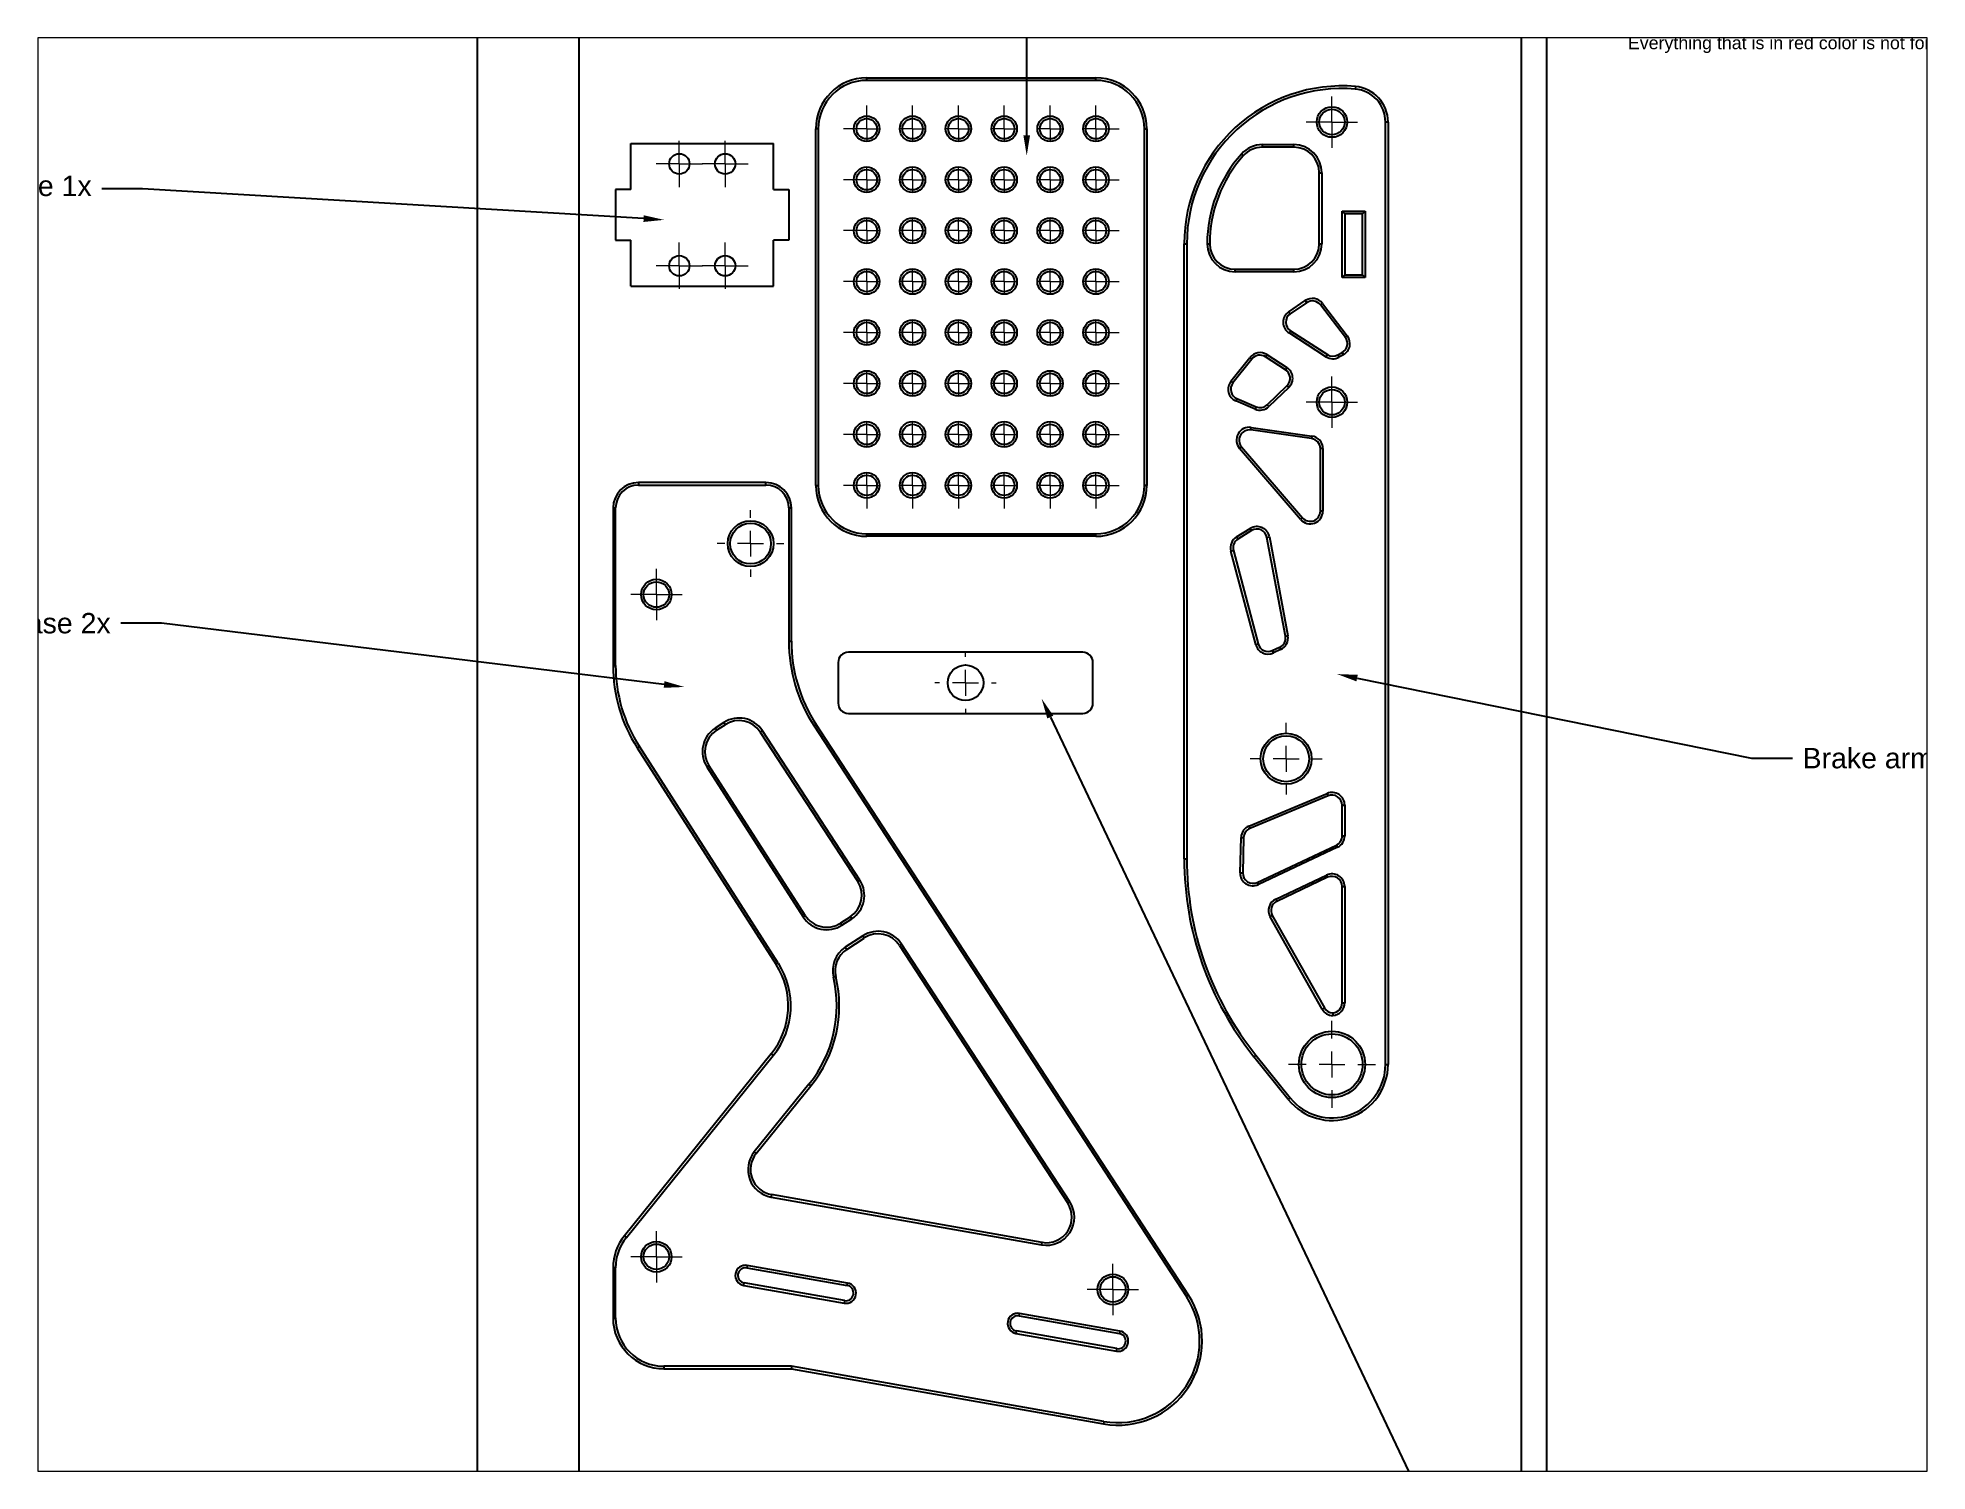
# Paper-space layout 'Layout2' of a CAD drawing. Header units: millimetres. Extents: x 26 to 231, y 20 to 176.
# The model-space entities are those that its viewports show. They can reach past a viewport. Long polylines and large blocks are cut down to what shows.
import ezdxf
from ezdxf import colors
from ezdxf.entities.mleader import LeaderData, LeaderLine
from ezdxf.math import Vec2, Vec3

# ---------------------------------------------------------------- set-up
doc = ezdxf.new("R2010")
doc.units = ezdxf.units.MM
doc.header["$LTSCALE"] = 0.2
doc.layers.add('not needed', color=2, linetype='Continuous')
doc.styles.get("Standard").update_dxf_attribs({"font": 'arial.ttf'})

# ---------------------------------------------------------------- blocks, each defined once
blk = doc.blocks.new('SW_CENTERMARKSYMBOL_0')
at = {"color": 0, "linetype": 'Continuous', "lineweight": 18}
for p, q in [((0, 5.08), (0, 8.54)), ((0, 0), (-2.54, 0)), ((0, 0), (0, 2.54)), ((0, 0), (0, -2.54)), ((0, 0), (2.54, 0)), ((5.08, 0), (8.54, 0)), ((-5.08, 0), (-8.54, 0)), ((0, -5.08), (0, -8.54))]:
    blk.add_line(p, q, dxfattribs=at)
blk = doc.blocks.new('SW_CENTERMARKSYMBOL_1')
at = {"color": 0, "linetype": 'Continuous', "lineweight": 18}
for p, q in [((0, 5.08), (0, 7.04)), ((0, 0), (-2.54, 0)), ((0, 0), (0, 2.54)), ((0, 0), (0, -2.54)), ((0, 0), (2.54, 0)), ((5.08, 0), (7.04, 0)), ((-5.08, 0), (-7.04, 0)), ((0, -5.08), (0, -7.04))]:
    blk.add_line(p, q, dxfattribs=at)
blk = doc.blocks.new('SW_CENTERMARKSYMBOL_2')
at = {"color": 0, "linetype": 'Continuous', "lineweight": 18}
for p, q in [((0, 2.54), (0, 5.04)), ((0, 0), (-2.54, 0)), ((0, 0), (0, 2.54)), ((0, 0), (0, -2.54)), ((0, 0), (2.54, 0)), ((2.54, 0), (5.04, 0)), ((-2.54, 0), (-5.04, 0)), ((0, -2.54), (0, -5.04))]:
    blk.add_line(p, q, dxfattribs=at)
blk = doc.blocks.new('SW_CENTERMARKSYMBOL_3')
at = {"color": 0, "linetype": 'Continuous', "lineweight": 18}
for p, q in [((0, 2.54), (0, 5.04)), ((0, 0), (-2.54, 0)), ((0, 0), (0, 2.54)), ((0, 0), (0, -2.54)), ((0, 0), (2.54, 0)), ((2.54, 0), (5.04, 0)), ((-2.54, 0), (-5.04, 0)), ((0, -2.54), (0, -5.04))]:
    blk.add_line(p, q, dxfattribs=at)
blk = doc.blocks.new('SW_CENTERMARKSYMBOL_4')
at = {"color": 0, "linetype": 'Continuous', "lineweight": 18}
for p, q in [((0, 2.54), (0, 5.04)), ((-2.54, 0), (-5.04, 0)), ((0, 0), (-2.54, 0)), ((0, 0), (0, 2.54)), ((0, 0), (0, -2.54)), ((0, 0), (2.54, 0)), ((2.54, 0), (5.04, 0)), ((0, -2.54), (0, -5.04))]:
    blk.add_line(p, q, dxfattribs=at)
blk = doc.blocks.new('SW_CENTERMARKSYMBOL_5')
at = {"color": 0, "linetype": 'Continuous', "lineweight": 18}
for p, q in [((0, 2.54), (0, 5.04)), ((-2.54, 0), (-5.04, 0)), ((0, 0), (-2.54, 0)), ((0, 0), (0, 2.54)), ((0, 0), (0, -2.54)), ((0, 0), (2.54, 0)), ((2.54, 0), (5.04, 0)), ((0, -2.54), (0, -5.04))]:
    blk.add_line(p, q, dxfattribs=at)
blk = doc.blocks.new('SW_CENTERMARKSYMBOL_6')
at = {"color": 0, "linetype": 'Continuous', "lineweight": 18}
for p, q in [((0, 5.08), (0, 6.54)), ((-5.08, 0), (-6.54, 0)), ((0, 0), (-2.54, 0)), ((0, 0), (0, 2.54)), ((0, 0), (0, -2.54)), ((0, 0), (2.54, 0)), ((5.08, 0), (6.54, 0)), ((0, -5.08), (0, -6.54))]:
    blk.add_line(p, q, dxfattribs=at)
blk = doc.blocks.new('SW_CENTERMARKSYMBOL_7')
at = {"color": 0, "linetype": 'Continuous', "lineweight": 18}
for p, q in [((0, 2.54), (0, 5.04)), ((-2.54, 0), (-5.04, 0)), ((0, 0), (-2.54, 0)), ((0, 0), (0, 2.54)), ((0, 0), (0, -2.54)), ((0, 0), (2.54, 0)), ((2.54, 0), (5.04, 0)), ((0, -2.54), (0, -5.04))]:
    blk.add_line(p, q, dxfattribs=at)
blk = doc.blocks.new('SW_CENTERMARKSYMBOL_8')
at = {"color": 0, "linetype": 'Continuous', "lineweight": 18}
for p, q in [((-9, 2.54), (-9, 4.54)), ((0, 2.54), (0, 4.54)), ((9, 2.54), (9, 4.54)), ((18, 2.54), (18, 4.54)), ((27, 2.54), (27, 4.54)), ((36, 2.54), (36, 4.54)), ((-11.54, 0), (-13.54, 0)), ((-9, 0), (-11.54, 0)), ((-9, 0), (-9, 2.54)), ((-9, 0), (-9, -2.54)), ((-9, 0), (-6.46, 0)), ((0, 0), (-2.54, 0)), ((0, 0), (0, 2.54)), ((0, 0), (0, -2.54)), ((0, 0), (2.54, 0)), ((9, 0), (6.46, 0)), ((9, 0), (9, 2.54)), ((9, 0), (9, -2.54)), ((9, 0), (11.54, 0)), ((18, 0), (15.46, 0)), ((18, 0), (18, 2.54)), ((18, 0), (18, -2.54)), ((18, 0), (20.54, 0)), ((27, 0), (24.46, 0)), ((27, 0), (27, 2.54)), ((27, 0), (27, -2.54)), ((27, 0), (29.54, 0)), ((36, 0), (33.46, 0)), ((36, 0), (36, 2.54)), ((36, 0), (36, -2.54)), ((36, 0), (38.54, 0)), ((38.54, 0), (40.54, 0)), ((-11.54, -10), (-13.54, -10)), ((-9, -10), (-11.54, -10)), ((-9, -10), (-9, -7.46)), ((-9, -10), (-9, -12.54)), ((-9, -10), (-6.46, -10)), ((0, -10), (-2.54, -10)), ((0, -10), (0, -7.46)), ((0, -10), (0, -12.54)), ((0, -10), (2.54, -10)), ((9, -10), (6.46, -10)), ((9, -10), (9, -7.46)), ((9, -10), (9, -12.54)), ((9, -10), (11.54, -10)), ((18, -10), (15.46, -10)), ((18, -10), (18, -7.46)), ((18, -10), (18, -12.54)), ((18, -10), (20.54, -10)), ((27, -10), (24.46, -10)), ((27, -10), (27, -7.46)), ((27, -10), (27, -12.54)), ((27, -10), (29.54, -10)), ((36, -10), (33.46, -10)), ((36, -10), (36, -7.46)), ((36, -10), (36, -12.54)), ((36, -10), (38.54, -10)), ((38.54, -10), (40.54, -10)), ((-9, -20), (-9, -17.46)), ((0, -20), (0, -17.46)), ((9, -20), (9, -17.46)), ((18, -20), (18, -17.46)), ((27, -20), (27, -17.46)), ((36, -20), (36, -17.46)), ((-11.54, -20), (-13.54, -20)), ((-9, -20), (-11.54, -20)), ((-9, -20), (-9, -22.54)), ((-9, -20), (-6.46, -20)), ((0, -20), (-2.54, -20)), ((0, -20), (0, -22.54)), ((0, -20), (2.54, -20)), ((9, -20), (6.46, -20)), ((9, -20), (9, -22.54)), ((9, -20), (11.54, -20)), ((18, -20), (15.46, -20)), ((18, -20), (18, -22.54)), ((18, -20), (20.54, -20)), ((27, -20), (24.46, -20)), ((27, -20), (27, -22.54)), ((27, -20), (29.54, -20)), ((36, -20), (33.46, -20)), ((36, -20), (36, -22.54)), ((36, -20), (38.54, -20)), ((38.54, -20), (40.54, -20)), ((-9, -30), (-9, -27.46)), ((0, -30), (0, -27.46)), ((9, -30), (9, -27.46)), ((18, -30), (18, -27.46)), ((27, -30), (27, -27.46)), ((36, -30), (36, -27.46)), ((-11.54, -30), (-13.54, -30)), ((-9, -30), (-11.54, -30)), ((-9, -30), (-9, -32.54)), ((-9, -30), (-6.46, -30)), ((0, -30), (-2.54, -30)), ((0, -30), (0, -32.54)), ((0, -30), (2.54, -30)), ((9, -30), (6.46, -30)), ((9, -30), (9, -32.54)), ((9, -30), (11.54, -30)), ((18, -30), (15.46, -30)), ((18, -30), (18, -32.54)), ((18, -30), (20.54, -30)), ((27, -30), (24.46, -30)), ((27, -30), (27, -32.54)), ((27, -30), (29.54, -30)), ((36, -30), (33.46, -30)), ((36, -30), (36, -32.54)), ((36, -30), (38.54, -30)), ((38.54, -30), (40.54, -30)), ((-11.54, -40), (-13.54, -40)), ((-9, -40), (-11.54, -40)), ((-9, -40), (-9, -37.46)), ((-9, -40), (-9, -42.54)), ((-9, -40), (-6.46, -40)), ((0, -40), (-2.54, -40)), ((0, -40), (0, -37.46)), ((0, -40), (0, -42.54)), ((0, -40), (2.54, -40)), ((9, -40), (6.46, -40)), ((9, -40), (9, -37.46)), ((9, -40), (9, -42.54)), ((9, -40), (11.54, -40)), ((18, -40), (15.46, -40)), ((18, -40), (18, -37.46)), ((18, -40), (18, -42.54)), ((18, -40), (20.54, -40)), ((27, -40), (24.46, -40)), ((27, -40), (27, -37.46)), ((27, -40), (27, -42.54)), ((27, -40), (29.54, -40)), ((36, -40), (33.46, -40)), ((36, -40), (36, -37.46)), ((36, -40), (36, -42.54)), ((36, -40), (38.54, -40)), ((38.54, -40), (40.54, -40)), ((-9, -50), (-9, -47.46)), ((0, -50), (0, -47.46)), ((9, -50), (9, -47.46)), ((18, -50), (18, -47.46)), ((27, -50), (27, -47.46)), ((36, -50), (36, -47.46)), ((-11.54, -50), (-13.54, -50)), ((-9, -50), (-11.54, -50)), ((-9, -50), (-9, -52.54)), ((-9, -50), (-6.46, -50)), ((0, -50), (-2.54, -50)), ((0, -50), (0, -52.54)), ((0, -50), (2.54, -50)), ((9, -50), (6.46, -50)), ((9, -50), (9, -52.54)), ((9, -50), (11.54, -50)), ((18, -50), (15.46, -50)), ((18, -50), (18, -52.54)), ((18, -50), (20.54, -50)), ((27, -50), (24.46, -50)), ((27, -50), (27, -52.54)), ((27, -50), (29.54, -50)), ((36, -50), (33.46, -50)), ((36, -50), (36, -52.54)), ((36, -50), (38.54, -50)), ((38.54, -50), (40.54, -50)), ((-9, -60), (-9, -57.46)), ((0, -60), (0, -57.46)), ((9, -60), (9, -57.46)), ((18, -60), (18, -57.46)), ((27, -60), (27, -57.46)), ((36, -60), (36, -57.46)), ((-11.54, -60), (-13.54, -60)), ((-9, -60), (-11.54, -60)), ((-9, -60), (-9, -62.54)), ((-9, -60), (-6.46, -60)), ((0, -60), (-2.54, -60)), ((0, -60), (0, -62.54)), ((0, -60), (2.54, -60)), ((9, -60), (6.46, -60)), ((9, -60), (9, -62.54)), ((9, -60), (11.54, -60)), ((18, -60), (15.46, -60)), ((18, -60), (18, -62.54)), ((18, -60), (20.54, -60)), ((27, -60), (24.46, -60)), ((27, -60), (27, -62.54)), ((27, -60), (29.54, -60)), ((36, -60), (33.46, -60)), ((36, -60), (36, -62.54)), ((36, -60), (38.54, -60)), ((38.54, -60), (40.54, -60)), ((-11.54, -70), (-13.54, -70)), ((-9, -70), (-11.54, -70)), ((-9, -70), (-9, -67.46)), ((-9, -70), (-9, -72.54)), ((-9, -70), (-6.46, -70)), ((0, -70), (-2.54, -70)), ((0, -70), (0, -67.46)), ((0, -70), (0, -72.54)), ((0, -70), (2.54, -70)), ((9, -70), (6.46, -70)), ((9, -70), (9, -67.46)), ((9, -70), (9, -72.54)), ((9, -70), (11.54, -70)), ((18, -70), (15.46, -70)), ((18, -70), (18, -67.46)), ((18, -70), (18, -72.54)), ((18, -70), (20.54, -70)), ((27, -70), (24.46, -70)), ((27, -70), (27, -67.46)), ((27, -70), (27, -72.54)), ((27, -70), (29.54, -70)), ((36, -70), (33.46, -70)), ((36, -70), (36, -67.46)), ((36, -70), (36, -72.54)), ((36, -70), (38.54, -70)), ((38.54, -70), (40.54, -70)), ((-9, -72.54), (-9, -74.54)), ((0, -72.54), (0, -74.54)), ((9, -72.54), (9, -74.54)), ((18, -72.54), (18, -74.54)), ((27, -72.54), (27, -74.54)), ((36, -72.54), (36, -74.54))]:
    blk.add_line(p, q, dxfattribs=at)
blk = doc.blocks.new('SW_CENTERMARKSYMBOL_9')
at = {"color": 0, "linetype": 'Continuous', "lineweight": 18}
for p, q in [((0, 2.54), (0, 4.54)), ((-2.54, 0), (-4.54, 0)), ((0, 0), (-2.54, 0)), ((0, 0), (0, 2.54)), ((0, 0), (0, -2.54)), ((0, 0), (2.54, 0)), ((2.54, 0), (4.54, 0)), ((0, -2.54), (0, -4.54))]:
    blk.add_line(p, q, dxfattribs=at)
blk = doc.blocks.new('SW_CENTERMARKSYMBOL_10')
at = {"color": 0, "linetype": 'Continuous', "lineweight": 18}
for p, q in [((0, 2.54), (0, 4.54)), ((-2.54, 0), (-4.54, 0)), ((0, 0), (-2.54, 0)), ((0, 0), (0, 2.54)), ((0, 0), (0, -2.54)), ((0, 0), (2.54, 0)), ((2.54, 0), (4.54, 0)), ((0, -2.54), (0, -4.54))]:
    blk.add_line(p, q, dxfattribs=at)
blk = doc.blocks.new('SW_CENTERMARKSYMBOL_11')
at = {"color": 0, "linetype": 'Continuous', "lineweight": 18}
for p, q in [((0, 2.54), (0, 4.54)), ((-2.54, 0), (-4.54, 0)), ((0, 0), (-2.54, 0)), ((0, 0), (0, 2.54)), ((0, 0), (0, -2.54)), ((0, 0), (2.54, 0)), ((2.54, 0), (4.54, 0)), ((0, -2.54), (0, -4.54))]:
    blk.add_line(p, q, dxfattribs=at)
blk = doc.blocks.new('SW_CENTERMARKSYMBOL_12')
at = {"color": 0, "linetype": 'Continuous', "lineweight": 18}
for p, q in [((0, 2.54), (0, 4.54)), ((-2.54, 0), (-4.54, 0)), ((0, 0), (-2.54, 0)), ((0, 0), (0, 2.54)), ((0, 0), (0, -2.54)), ((0, 0), (2.54, 0)), ((2.54, 0), (4.54, 0)), ((0, -2.54), (0, -4.54))]:
    blk.add_line(p, q, dxfattribs=at)
blk = doc.blocks.new('SW_CENTERMARKSYMBOL_13')
at = {"color": 0, "linetype": 'Continuous', "lineweight": 18}
for p, q in [((0, 5.08), (0, 6.04)), ((-5.08, 0), (-6.04, 0)), ((0, 0), (-2.54, 0)), ((0, 0), (0, 2.54)), ((0, 0), (0, -2.54)), ((0, 0), (2.54, 0)), ((5.08, 0), (6.04, 0)), ((0, -5.08), (0, -6.04))]:
    blk.add_line(p, q, dxfattribs=at)

msp = doc.modelspace()

# ---------------------------------------------------------------- linework, layer by layer
for p, q in [((0, 297), (0, 0)), ((210, 0), (210, 297)), ((205, 292), (20, 292)), ((20, 292), (20, 5)), ((205, 5), (205, 292))]:
    msp.add_line(p, q)
at = {"color": 7, "linetype": 'Continuous'}
for p, q in [((76.49, 281.87), (76.49, 282.37)), ((76.49, 282.37), (121.49, 282.37)), ((121.49, 281.87), (76.49, 281.87)), ((121.49, 281.87), (121.49, 282.37)), ((172.41, 280.67), (172.37, 280.17)), ((66.99, 272.37), (66.49, 272.37)), ((66.49, 202.37), (66.49, 272.37)), ((66.99, 272.37), (66.99, 202.37)), ((130.99, 202.37), (130.99, 272.37)), ((130.99, 272.37), (131.49, 272.37)), ((131.49, 272.37), (131.49, 202.37)), ((178.32, 88.69), (178.32, 273.69)), ((178.82, 273.69), (178.32, 273.69)), ((178.82, 273.69), (178.82, 88.69)), ((30.21, 269.47), (58.21, 269.47)), ((30.21, 260.47), (30.21, 269.47)), ((58.21, 260.47), (58.21, 269.47)), ((27.21, 260.47), (27.21, 250.47)), ((30.21, 260.47), (27.21, 260.47)), ((58.21, 260.47), (61.21, 260.47)), ((61.21, 260.47), (61.21, 250.47)), ((169.82, 256.19), (174.32, 256.19)), ((169.82, 243.19), (169.82, 256.19)), ((169.82, 256.19), (170.32, 255.69)), ((173.82, 255.69), (174.32, 256.19)), ((174.32, 256.19), (174.32, 243.19)), ((170.32, 255.69), (170.32, 243.69)), ((173.82, 255.69), (170.32, 255.69)), ((173.82, 243.69), (173.82, 255.69)), ((27.21, 250.47), (30.21, 250.47)), ((30.21, 241.47), (30.21, 250.47)), ((61.21, 250.47), (58.21, 250.47)), ((58.21, 241.47), (58.21, 250.47)), ((138.82, 249.78), (139.32, 249.78)), ((138.82, 129.04), (138.82, 249.78)), ((139.32, 249.78), (139.32, 129.04)), ((30.21, 241.47), (58.21, 241.47)), ((169.82, 243.19), (170.32, 243.69)), ((174.32, 243.19), (169.82, 243.19)), ((170.32, 243.69), (173.82, 243.69)), ((173.82, 243.69), (174.32, 243.19)), ((31.7, 202.93), (31.7, 202.43)), ((56.7, 202.93), (31.7, 202.93)), ((31.7, 202.43), (56.7, 202.43)), ((56.7, 202.43), (56.7, 202.93)), ((66.49, 202.37), (66.99, 202.37)), ((131.49, 202.37), (130.99, 202.37)), ((26.7, 197.93), (27.2, 197.93)), ((26.7, 197.93), (26.7, 167.02)), ((27.2, 167.02), (27.2, 197.93)), ((61.2, 197.93), (61.2, 171.81)), ((61.2, 197.93), (61.7, 197.93)), ((61.7, 171.81), (61.7, 197.93)), ((76.49, 192.37), (76.49, 192.87)), ((76.49, 192.87), (121.49, 192.87)), ((121.49, 192.37), (121.49, 192.87)), ((121.49, 192.37), (76.49, 192.37)), ((61.2, 171.81), (61.7, 171.81)), ((26.7, 167.02), (27.2, 167.02)), ((70.89, 167.6), (70.89, 159.6)), ((118.89, 169.6), (72.89, 169.6)), ((120.89, 159.6), (120.89, 167.6)), ((72.89, 157.6), (118.89, 157.6)), ((66.16, 155.14), (66.58, 155.42)), ((66.16, 155.14), (139.24, 43.12)), ((139.66, 43.39), (66.58, 155.42)), ((31.45, 150.82), (31.87, 151.09)), ((31.45, 150.82), (58.72, 108.29)), ((59.14, 108.56), (31.87, 151.09)), ((138.82, 129.04), (139.32, 129.04)), ((58.72, 108.29), (59.14, 108.56)), ((57.77, 90.77), (28.92, 55.06)), ((29.31, 54.74), (58.15, 90.46)), ((57.77, 90.77), (58.15, 90.46)), ((152.9, 90.5), (152.51, 90.19)), ((159.25, 81.8), (152.51, 90.19)), ((152.9, 90.5), (159.64, 82.11)), ((178.32, 88.69), (178.82, 88.69)), ((159.64, 82.11), (159.25, 81.8)), ((28.92, 55.06), (29.31, 54.74)), ((26.7, 48.77), (27.2, 48.77)), ((26.7, 48.77), (26.7, 38.93)), ((27.2, 38.93), (27.2, 48.77)), ((53.05, 49.24), (52.96, 48.75)), ((52.96, 48.75), (72.66, 45.27)), ((72.75, 45.77), (53.05, 49.24)), ((52.36, 45.3), (52.44, 45.79)), ((52.36, 45.3), (72.05, 41.83)), ((72.14, 42.32), (52.44, 45.79)), ((72.66, 45.27), (72.75, 45.77)), ((72.14, 42.32), (72.05, 41.83)), ((139.24, 43.12), (139.66, 43.39)), ((26.7, 38.93), (27.2, 38.93)), ((106.4, 39.32), (106.49, 39.82)), ((106.4, 39.32), (126.1, 35.85)), ((126.18, 36.34), (106.49, 39.82)), ((105.88, 36.37), (105.79, 35.88)), ((105.79, 35.88), (125.49, 32.41)), ((125.58, 32.9), (105.88, 36.37)), ((126.18, 36.34), (126.1, 35.85)), ((125.49, 32.41), (125.58, 32.9)), ((61.75, 29.43), (36.7, 29.43)), ((36.7, 29.43), (36.7, 28.93)), ((36.7, 28.93), (61.7, 28.93)), ((61.75, 29.43), (61.7, 28.93)), ((61.7, 28.93), (122.97, 18.13)), ((123.06, 18.62), (61.75, 29.43)), ((123.06, 18.62), (122.97, 18.13))]:
    msp.add_line(p, q, dxfattribs=at)
at = {"color": 1, "linetype": 'Continuous'}
for centre, radius in [((76.49, 272.37), 2.5), ((85.49, 272.37), 2.5), ((94.49, 272.37), 2.5), ((103.49, 272.37), 2.5), ((112.49, 272.37), 2.5), ((121.49, 272.37), 2.5), ((76.49, 272.37), 2), ((85.49, 272.37), 2), ((94.49, 272.37), 2), ((103.49, 272.37), 2), ((112.49, 272.37), 2), ((121.49, 272.37), 2), ((76.49, 262.37), 2.5), ((76.49, 262.37), 2), ((85.49, 262.37), 2.5), ((85.49, 262.37), 2), ((94.49, 262.37), 2.5), ((94.49, 262.37), 2), ((103.49, 262.37), 2.5), ((103.49, 262.37), 2), ((112.49, 262.37), 2.5), ((112.49, 262.37), 2), ((121.49, 262.37), 2.5), ((121.49, 262.37), 2), ((76.49, 252.37), 2.5), ((76.49, 252.37), 2), ((85.49, 252.37), 2.5), ((85.49, 252.37), 2), ((94.49, 252.37), 2.5), ((94.49, 252.37), 2), ((103.49, 252.37), 2.5), ((103.49, 252.37), 2), ((112.49, 252.37), 2.5), ((112.49, 252.37), 2), ((121.49, 252.37), 2.5), ((121.49, 252.37), 2), ((76.49, 242.37), 2.5), ((85.49, 242.37), 2.5), ((94.49, 242.37), 2.5), ((103.49, 242.37), 2.5), ((112.49, 242.37), 2.5), ((121.49, 242.37), 2.5), ((76.49, 242.37), 2), ((85.49, 242.37), 2), ((94.49, 242.37), 2), ((103.49, 242.37), 2), ((112.49, 242.37), 2), ((121.49, 242.37), 2), ((76.49, 232.37), 2.5), ((76.49, 232.37), 2), ((85.49, 232.37), 2.5), ((85.49, 232.37), 2), ((94.49, 232.37), 2.5), ((94.49, 232.37), 2), ((103.49, 232.37), 2.5), ((103.49, 232.37), 2), ((112.49, 232.37), 2.5), ((112.49, 232.37), 2), ((121.49, 232.37), 2.5), ((121.49, 232.37), 2), ((76.49, 222.37), 2.5), ((76.49, 222.37), 2), ((85.49, 222.37), 2.5), ((85.49, 222.37), 2), ((94.49, 222.37), 2.5), ((94.49, 222.37), 2), ((103.49, 222.37), 2.5), ((103.49, 222.37), 2), ((112.49, 222.37), 2.5), ((112.49, 222.37), 2), ((121.49, 222.37), 2.5), ((121.49, 222.37), 2), ((76.49, 212.37), 2.5), ((76.49, 212.37), 2), ((85.49, 212.37), 2.5), ((85.49, 212.37), 2), ((94.49, 212.37), 2.5), ((94.49, 212.37), 2), ((103.49, 212.37), 2.5), ((103.49, 212.37), 2), ((112.49, 212.37), 2.5), ((112.49, 212.37), 2), ((121.49, 212.37), 2.5), ((121.49, 212.37), 2), ((76.49, 202.37), 2.5), ((76.49, 202.37), 2), ((85.49, 202.37), 2.5), ((85.49, 202.37), 2), ((94.49, 202.37), 2.5), ((94.49, 202.37), 2), ((103.49, 202.37), 2.5), ((103.49, 202.37), 2), ((112.49, 202.37), 2.5), ((112.49, 202.37), 2), ((121.49, 202.37), 2.5), ((121.49, 202.37), 2)]:
    msp.add_circle(centre, radius, dxfattribs=at)
at = {"color": 7, "linetype": 'Continuous'}
for centre, radius in [((167.82, 273.69), 3), ((167.82, 273.69), 2.5), ((39.71, 265.47), 2), ((48.71, 265.47), 2), ((39.71, 245.47), 2), ((48.71, 245.47), 2), ((167.82, 218.69), 3), ((167.82, 218.69), 2.5), ((53.7, 190.93), 4.5), ((53.7, 190.93), 4), ((35.2, 180.93), 3), ((35.2, 180.93), 2.5), ((95.89, 163.6), 3.5), ((158.82, 148.69), 5), ((158.82, 148.69), 4.5), ((167.82, 88.69), 6.5), ((167.82, 88.69), 6), ((35.2, 50.93), 3), ((35.2, 50.93), 2.5), ((124.81, 44.51), 3), ((124.81, 44.51), 2.5)]:
    msp.add_circle(centre, radius, dxfattribs=at)
for centre, radius, start, end in [((76.49, 272.37), 10, 90, 180), ((76.49, 272.37), 9.5, 90, 180), ((121.49, 272.37), 10, 0, 90), ((121.49, 272.37), 9.5, 0, 90), ((169.82, 249.78), 31, 85.2198, 180), ((169.82, 249.78), 30.5, 85.2198, 180), ((171.82, 273.69), 6.5, 0, 85.2198), ((171.82, 273.69), 7, 0, 85.2198), ((31.7, 197.93), 5, 90, 180), ((31.7, 197.93), 4.5, 90, 180), ((56.7, 197.93), 5, 0, 90), ((56.7, 197.93), 4.5, 0, 90), ((76.49, 202.37), 10, 180, 270), ((76.49, 202.37), 9.5, 180, 270), ((121.49, 202.37), 9.5, 270, 0), ((121.49, 202.37), 10, 270, 0), ((91.7, 171.81), 30.5, 180, 213.1185), ((91.7, 171.81), 30, 180, 213.1185), ((56.7, 167.02), 30, 180, 212.6715), ((56.7, 167.02), 29.5, 180, 212.6715), ((72.89, 167.6), 2, 90, 180), ((118.89, 167.6), 2, 0, 90), ((72.89, 159.6), 2, 180, 270), ((118.89, 159.6), 2, 270, 0), ((200.82, 129.04), 62, 180, 218.8051), ((200.82, 129.04), 61.5, 180, 218.8051), ((46.1, 100.19), 15, 321.075, 32.6715), ((46.1, 100.19), 15.5, 321.075, 32.6715), ((167.82, 88.69), 11, 218.8051, 0), ((167.82, 88.69), 10.5, 218.8051, 0), ((36.7, 48.77), 10, 141.075, 180), ((36.7, 48.77), 9.5, 141.075, 180), ((52.7, 47.27), 2, 80, 260), ((52.7, 47.27), 1.5, 80, 260), ((72.4, 43.8), 2, 260, 80), ((72.4, 43.8), 1.5, 260, 80), ((125.84, 34.37), 16.5, 260, 33.1185), ((125.84, 34.37), 16, 260, 33.1185), ((36.7, 38.93), 10, 180, 270), ((36.7, 38.93), 9.5, 180, 270), ((106.14, 37.85), 2, 80, 260), ((106.14, 37.85), 1.5, 80, 260), ((125.84, 34.37), 2, 260, 80), ((125.84, 34.37), 1.5, 260, 80)]:
    msp.add_arc(centre, radius, start, end, dxfattribs=at)
at = {"layer": 'not needed', "color": 1, "linetype": 'Continuous'}
for p, q in [((150.04, 267.41), (150.42, 267.08)), ((154.15, 269.25), (160.32, 269.25)), ((154.15, 268.75), (154.15, 269.25)), ((160.32, 268.75), (154.15, 268.75)), ((160.32, 268.75), (160.32, 269.25)), ((165.32, 249.78), (165.32, 263.75)), ((165.32, 263.75), (165.82, 263.75)), ((165.82, 263.75), (165.82, 249.78)), ((143.32, 249.78), (143.82, 249.78)), ((165.32, 249.78), (165.82, 249.78)), ((148.82, 244.28), (148.82, 244.78)), ((148.82, 244.78), (160.32, 244.78)), ((160.32, 244.28), (160.32, 244.78)), ((160.32, 244.28), (148.82, 244.28)), ((159.34, 236.45), (162.56, 238.64)), ((162.84, 238.22), (159.62, 236.04)), ((162.56, 238.64), (162.84, 238.22)), ((165.55, 237.78), (165.95, 238.09)), ((170.44, 231.41), (165.55, 237.78)), ((165.95, 238.09), (170.83, 231.71)), ((159.34, 236.45), (159.62, 236.04)), ((159.39, 232.28), (159.66, 232.7)), ((166.64, 227.62), (159.39, 232.28)), ((159.66, 232.7), (166.91, 228.04)), ((170.44, 231.41), (170.83, 231.71)), ((147.99, 222.8), (151.72, 227.48)), ((152.11, 227.17), (148.38, 222.48)), ((151.72, 227.48), (152.11, 227.17)), ((155.02, 228.03), (154.75, 227.61)), ((158.7, 225.07), (154.75, 227.61)), ((155.02, 228.03), (158.97, 225.49)), ((166.64, 227.62), (166.91, 228.04)), ((168.95, 227.97), (169.81, 228.44)), ((168.95, 227.97), (169.19, 227.53)), ((170.05, 228), (169.19, 227.53)), ((169.81, 228.44), (170.05, 228)), ((147.99, 222.8), (148.38, 222.48)), ((158.97, 225.49), (158.7, 225.07)), ((149.15, 219.4), (148.96, 218.94)), ((152.71, 217.32), (148.96, 218.94)), ((149.15, 219.4), (152.91, 217.78)), ((155.09, 218.18), (159, 221.95)), ((159.35, 221.59), (155.43, 217.82)), ((159, 221.95), (159.35, 221.59)), ((152.91, 217.78), (152.71, 217.32)), ((155.09, 218.18), (155.43, 217.82)), ((151.87, 213.24), (151.94, 213.73)), ((163.82, 211.55), (151.87, 213.24)), ((151.94, 213.73), (163.89, 212.04)), ((163.89, 212.04), (163.82, 211.55)), ((150.07, 209.96), (149.69, 209.63)), ((161.64, 195.68), (149.69, 209.63)), ((150.07, 209.96), (162.02, 196.01)), ((166.04, 209.57), (165.54, 209.57)), ((165.54, 197.31), (165.54, 209.57)), ((166.04, 209.57), (166.04, 197.31)), ((166.04, 197.31), (165.54, 197.31)), ((149.08, 192.24), (151.78, 193.91)), ((152.04, 193.48), (149.35, 191.82)), ((151.78, 193.91), (152.04, 193.48)), ((162.02, 196.01), (161.64, 195.68)), ((147.98, 189.47), (148.46, 189.6)), ((152.87, 171.11), (147.98, 189.47)), ((148.46, 189.6), (153.35, 171.24)), ((149.08, 192.24), (149.35, 191.82)), ((155.06, 192.15), (155.55, 192.24)), ((158.67, 172.76), (155.06, 192.15)), ((155.55, 192.24), (159.16, 172.85)), ((152.87, 171.11), (153.35, 171.24)), ((158.67, 172.76), (159.16, 172.85)), ((156.11, 169.93), (157.52, 170.57)), ((156.11, 169.93), (156.32, 169.47)), ((157.73, 170.12), (156.32, 169.47)), ((157.52, 170.57), (157.73, 170.12)), ((48.42, 155.8), (46.73, 154.7)), ((48.42, 155.8), (48.69, 155.38)), ((47, 154.28), (46.73, 154.7)), ((47, 154.28), (48.69, 155.38)), ((56.03, 154.2), (55.61, 153.93)), ((55.61, 153.93), (74.73, 124.61)), ((75.15, 124.88), (56.03, 154.2)), ((45.53, 147.39), (45.11, 147.12)), ((45.11, 147.12), (64, 117.66)), ((64.42, 117.93), (45.53, 147.39)), ((151.52, 135.48), (166.86, 141.88)), ((167.05, 141.42), (151.71, 135.02)), ((166.86, 141.88), (167.05, 141.42)), ((169.82, 133.57), (169.82, 139.57)), ((169.82, 139.57), (170.32, 139.57)), ((170.32, 139.57), (170.32, 133.57)), ((151.52, 135.48), (151.71, 135.02)), ((169.82, 133.57), (170.32, 133.57)), ((149.81, 126.3), (149.98, 133.24)), ((149.98, 133.24), (150.48, 133.22)), ((150.48, 133.22), (150.31, 126.29)), ((153.16, 124.43), (168.68, 131.76)), ((168.89, 131.31), (153.37, 123.98)), ((168.68, 131.76), (168.89, 131.31)), ((149.81, 126.3), (150.31, 126.29)), ((75.15, 124.88), (74.73, 124.61)), ((153.16, 124.43), (153.37, 123.98)), ((156.77, 121.16), (166.76, 125.87)), ((166.97, 125.42), (156.98, 120.7)), ((166.76, 125.87), (166.97, 125.42)), ((169.82, 100.79), (169.82, 123.61)), ((169.82, 123.61), (170.32, 123.61)), ((170.32, 123.61), (170.32, 100.79)), ((156.77, 121.16), (156.98, 120.7)), ((64.42, 117.93), (64, 117.66)), ((73.28, 117.69), (71.36, 116.44)), ((71.36, 116.44), (71.63, 116.02)), ((71.63, 116.02), (73.55, 117.27)), ((73.55, 117.27), (73.28, 117.69)), ((155.66, 117.67), (156.1, 117.91)), ((165.88, 99.56), (155.66, 117.67)), ((156.1, 117.91), (166.32, 99.81)), ((75.73, 113.92), (72.29, 111.68)), ((72.29, 111.68), (72.57, 111.26)), ((72.57, 111.26), (76.01, 113.5)), ((75.73, 113.92), (76.01, 113.5)), ((82.93, 112.05), (115.96, 61.42)), ((116.37, 61.69), (83.35, 112.32)), ((70.43, 105.92), (69.94, 105.81)), ((169.82, 100.79), (170.32, 100.79)), ((165.88, 99.56), (166.32, 99.81)), ((65.16, 84.8), (54.42, 71.5)), ((54.8, 71.19), (65.55, 84.49)), ((65.55, 84.49), (65.16, 84.8)), ((54.8, 71.19), (54.42, 71.5)), ((57.83, 63.12), (57.74, 62.63)), ((110.9, 53.76), (57.83, 63.12)), ((57.74, 62.63), (110.81, 53.27)), ((116.37, 61.69), (115.96, 61.42)), ((110.81, 53.27), (110.9, 53.76))]:
    msp.add_line(p, q, dxfattribs=at)
at = {"layer": 'not needed', "color": 7, "linetype": 'Continuous'}
msp.add_line((83.35, 112.32), (82.93, 112.05), dxfattribs=at)
at = {"layer": 'not needed', "color": 1, "linetype": 'Continuous'}
for centre, radius, start, end in [((169.82, 249.78), 26.5, 138.2808, 180), ((169.82, 249.78), 26, 138.2808, 180), ((154.15, 263.75), 5.5, 90, 138.2808), ((154.15, 263.75), 5, 90, 138.2808), ((160.32, 263.75), 5.5, 0, 90), ((160.32, 263.75), 5, 0, 90), ((148.82, 249.78), 5.5, 180, 270), ((148.82, 249.78), 5, 180, 270), ((160.32, 249.78), 5.5, 270, 0), ((160.32, 249.78), 5, 270, 0), ((163.97, 236.57), 2.5, 37.4596, 124.1552), ((163.97, 236.57), 2, 37.4596, 124.1552), ((160.74, 234.38), 2.5, 124.1552, 237.2674), ((160.74, 234.38), 2, 124.1552, 237.2674), ((168.85, 230.19), 2, 298.677, 37.4596), ((168.85, 230.19), 2.5, 298.677, 37.4596), ((153.67, 225.92), 2.5, 57.2674, 141.4987), ((153.67, 225.92), 2, 57.2674, 141.4987), ((167.99, 229.72), 2.5, 237.2674, 298.677), ((167.99, 229.72), 2, 237.2674, 298.677), ((149.94, 221.24), 2.5, 141.4987, 246.681), ((157.61, 223.39), 2, 313.9196, 57.2674), ((157.61, 223.39), 2.5, 313.9196, 57.2674), ((149.94, 221.24), 2, 141.4987, 246.681), ((153.7, 219.62), 2.5, 246.681, 313.9196), ((153.7, 219.62), 2, 246.681, 313.9196), ((151.59, 211.26), 2.5, 81.9405, 220.5934), ((151.59, 211.26), 2, 81.9405, 220.5934), ((163.54, 209.57), 2, 0, 81.9405), ((163.54, 209.57), 2.5, 0, 81.9405), ((163.54, 197.31), 2.5, 220.5934, 0), ((163.54, 197.31), 2, 220.5934, 0), ((153.09, 191.78), 2.5, 10.5335, 121.7014), ((153.09, 191.78), 2, 10.5335, 121.7014), ((150.4, 190.11), 2.5, 121.7014, 194.9008), ((150.4, 190.11), 2, 121.7014, 194.9008), ((155.28, 171.75), 2.5, 194.9008, 294.3719), ((155.28, 171.75), 2, 194.9008, 294.3719), ((156.7, 172.39), 2, 294.3719, 10.5335), ((156.7, 172.39), 2.5, 294.3719, 10.5335), ((51.42, 151.19), 5.5, 33.1185, 123.1185), ((51.42, 151.19), 5, 33.1185, 123.1185), ((49.74, 150.09), 5.5, 123.1185, 212.6715), ((49.74, 150.09), 5, 123.1185, 212.6715), ((167.82, 139.57), 2.5, 0, 112.6469), ((167.82, 139.57), 2, 0, 112.6469), ((152.48, 133.17), 2.5, 112.6469, 178.5163), ((152.48, 133.17), 2, 112.6469, 178.5163), ((167.82, 133.57), 2, 295.2839, 0), ((167.82, 133.57), 2.5, 295.2839, 0), ((152.3, 126.24), 2.5, 178.5163, 295.2839), ((152.3, 126.24), 2, 178.5163, 295.2839), ((167.82, 123.61), 2.5, 0, 115.2839), ((70.54, 121.88), 5, 303.1185, 33.1185), ((70.54, 121.88), 5.5, 303.1185, 33.1185), ((167.82, 123.61), 2, 0, 115.2839), ((157.84, 118.9), 2.5, 115.2839, 209.4532), ((157.84, 118.9), 2, 115.2839, 209.4532), ((68.63, 120.63), 5.5, 212.6715, 303.1185), ((68.63, 120.63), 5, 212.6715, 303.1185), ((75.3, 107.07), 5.5, 123.1185, 193.2517), ((78.74, 109.32), 5.5, 33.1185, 123.1185), ((78.74, 109.32), 5, 33.1185, 123.1185), ((75.3, 107.07), 5, 123.1185, 193.2517), ((46.1, 100.19), 24.5, 321.075, 13.2517), ((46.1, 100.19), 25, 321.075, 13.2517), ((167.82, 100.79), 2, 274.7338, 0), ((167.82, 100.79), 2.5, 274.0547, 0), ((168.06, 100.79), 2.5, 209.4532, 268.6278), ((168.06, 100.79), 2, 209.4532, 267.9487), ((58.69, 68.05), 5.5, 141.075, 260), ((58.69, 68.05), 5, 141.075, 260), ((111.77, 58.69), 5.5, 260, 33.1185), ((111.77, 58.69), 5, 260, 33.1185)]:
    msp.add_arc(centre, radius, start, end, dxfattribs=at)
msp.add_open_spline([(167.99, 98.79), (167.99, 98.79), (167.99, 98.74), (167.99, 98.55), (168, 98.42), (168, 98.29)], degree=3, knots=[0, 0, 0, 0, 0.5, 0.5, 1, 1, 1, 1], dxfattribs=at)

# ---------------------------------------------------------------- block references
at = {"color": 7, "linetype": 'Continuous', "lineweight": 0, "rotation": 270}
for name, p in [('SW_CENTERMARKSYMBOL_3', (167.82, 273.69)), ('SW_CENTERMARKSYMBOL_2', (167.82, 218.69)), ('SW_CENTERMARKSYMBOL_1', (158.82, 148.69)), ('SW_CENTERMARKSYMBOL_0', (167.82, 88.69))]:
    msp.add_blockref(name, p, dxfattribs=at)
at = {"color": 1, "linetype": 'Continuous', "lineweight": 0}
msp.add_blockref('SW_CENTERMARKSYMBOL_8', (85.49, 272.37), dxfattribs=at)
at = {"color": 7, "linetype": 'Continuous', "lineweight": 0}
for name, p in [('SW_CENTERMARKSYMBOL_12', (39.71, 265.47)), ('SW_CENTERMARKSYMBOL_11', (48.71, 265.47)), ('SW_CENTERMARKSYMBOL_9', (39.71, 245.47)), ('SW_CENTERMARKSYMBOL_10', (48.71, 245.47)), ('SW_CENTERMARKSYMBOL_13', (95.89, 163.6))]:
    msp.add_blockref(name, p, dxfattribs=at)
at = {"color": 7, "linetype": 'Continuous', "lineweight": 0, "xscale": -1, "rotation": 270}
for name, p in [('SW_CENTERMARKSYMBOL_6', (53.7, 190.93)), ('SW_CENTERMARKSYMBOL_4', (35.2, 180.93)), ('SW_CENTERMARKSYMBOL_5', (35.2, 50.93)), ('SW_CENTERMARKSYMBOL_7', (124.81, 44.51))]:
    msp.add_blockref(name, p, dxfattribs=at)

# ---------------------------------------------------------------- texts
at = {"layer": 'not needed', "insert": (225.91, 290.49), "char_height": 2.5, "attachment_point": 1}
msp.add_mtext_dynamic_manual_height_columns('{\\fArial|b0|i0|c238|p34;Everything that is in red color is not for functionality. Its only for visuals and weight reduction}', width=142.1468, gutter_width=12.5, heights=[0], dxfattribs=at)

# ---------------------------------------------------------------- leaders
at = {"layer": 'not needed'}
ml = msp.add_multileader_mtext('Standard', dxfattribs=at)
ml.set_content('{\\fArial|b0|i0|c238|p34;Brake foot pedal 1x}', color=256)
ml.set_leader_properties()
ml.build(insert=Vec2(0, 0))
ctx = ml.context
ctx.base_point, ctx.plane_origin = Vec3(115.91, 330.39), Vec3(107.9, 267.1)
notes = []
notes.append((ctx, [(0, (1, 1, 0), (107.91, 330.39), (1, 0), 8, [(0, [(107.9, 267.1)], 0, [])])]))
ctx.mtext.insert, ctx.mtext.flow_direction = Vec3(117.91, 332.95), 5
ml = msp.add_multileader_mtext('Standard', dxfattribs=at)
ml.set_content('{\\fArial|b0|i0|c238|p34;Pedal plate 1x}', color=256)
ml.set_leader_properties()
ml.build(insert=Vec2(0, 0))
ctx = ml.context
ctx.base_point, ctx.plane_origin = Vec3(-112.58, 260.6), Vec3(36.7, 254.49)
ctx.text_align_type = 2
notes.append((ctx, [(0, (1, 1, 0), (-65.64, 260.6), (-1, 0), 8, [(0, [(36.7, 254.49)], 0, [])])]))
ctx.mtext.insert, ctx.mtext.alignment, ctx.mtext.flow_direction = Vec3(-75.64, 263.16), 3, 5
ml = msp.add_multileader_mtext('Standard', dxfattribs=at)
ml.set_content('{\\fArial|b0|i0|c238|p34;Brake base 2x}', color=256)
ml.set_leader_properties()
ml.build(insert=Vec2(0, 0))
ctx = ml.context
ctx.base_point, ctx.plane_origin = Vec3(-109.18, 175.28), Vec3(40.69, 162.79)
ctx.text_align_type = 2
notes.append((ctx, [(0, (1, 1, 0), (-61.91, 175.28), (-1, 0), 8, [(0, [(40.69, 162.79)], 0, [])])]))
ctx.mtext.insert, ctx.mtext.alignment, ctx.mtext.flow_direction = Vec3(-71.91, 177.31), 3, 5
ml = msp.add_multileader_mtext('Standard', dxfattribs=at)
ml.set_content('{\\fArial|b0|i0|c238|p34;Brake arm 2x}', color=256)
ml.set_leader_properties()
ml.build(insert=Vec2(0, 0))
ctx = ml.context
ctx.base_point, ctx.plane_origin = Vec3(258.19, 148.79), Vec3(168.83, 165.32)
notes.append((ctx, [(0, (1, 1, 0), (250.19, 148.79), (1, 0), 8, [(0, [(168.83, 165.32)], 0, [])])]))
ctx.mtext.insert, ctx.mtext.flow_direction = Vec3(260.19, 150.82), 5
ml = msp.add_multileader_mtext('Standard', dxfattribs=at)
ml.set_content('{\\fArial|b0|i0|c238|p34;Master cylinder mount 2x}', color=256)
ml.set_leader_properties()
ml.build(insert=Vec2(0, 0))
ctx = ml.context
ctx.base_point, ctx.plane_origin = Vec3(216.03, -44.28), Vec3(110.82, 160.49)
notes.append((ctx, [(0, (1, 1, 0), (208.03, -44.28), (1, 0), 8, [(0, [(110.82, 160.49)], 0, [])])]))
ctx.mtext.insert, ctx.mtext.flow_direction = Vec3(218.03, -41.69), 5
for ctx, leaders in notes:
    for number, flags, end, landing, length, lines in leaders:
        leader = LeaderData()
        leader.index, (leader.has_last_leader_line, leader.has_dogleg_vector, leader.attachment_direction) = number, flags
        leader.last_leader_point, leader.dogleg_vector, leader.dogleg_length = Vec3(end), Vec3(landing), length
        for number, points, colour, breaks in lines:
            line = LeaderLine()
            line.index, line.vertices, line.color, line.breaks = number, Vec3.list(points), colors.encode_raw_color(colour), breaks
            leader.lines.append(line)
        ctx.leaders.append(leader)

psp = doc.layouts.new('Layout2')

# ---------------------------------------------------------------- viewports
at = {"layer": '0'}
psp.add_viewport(center=(128.5, 97.5), size=(205.6, 156), view_center_point=(99.22, 149.53), view_height=281.4, dxfattribs=at)

doc.saveas('drawing.dxf')
